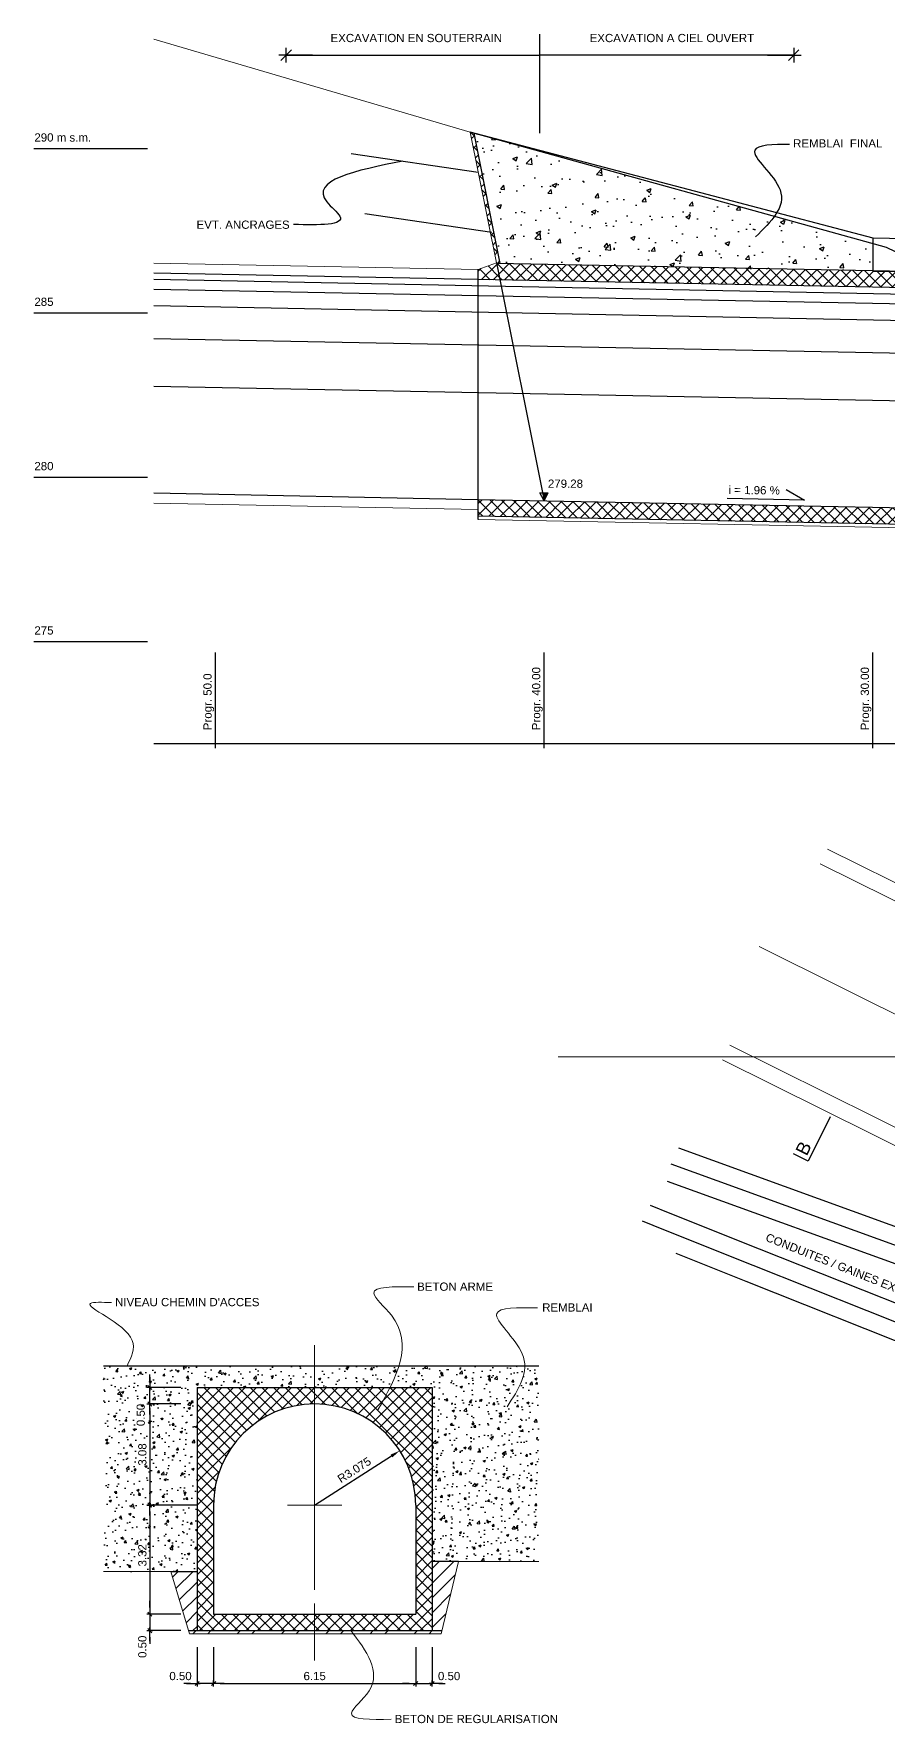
# Model space of a CAD drawing. Extents: x -367 to 63045, y 275 to 109039.
# Drawn here: x -145.7 to -119.8, y 444.6 to 496.1 of the extents above; entities that cross this region are included whole.
import ezdxf
from ezdxf.enums import TextEntityAlignment as Align

# ---------------------------------------------------------------- set-up
doc = ezdxf.new("R2010")
doc.units = 0
doc.header["$LTSCALE"] = 25.401856
doc.header["$MEASUREMENT"] = 0
for name, pattern in [('ACAD_ISO04W100', [30, 24, -3, 0, -3]), ('NASCOSTA', [9.525, 6.35, -3.175]), ('TRATTEGGIATA', [19.05, 12.7, -6.35]), ('TRATTEGGIATA2', [0.375, 0.25, -0.125]), ('TRATTOPUNTO', [25.4, 12.7, -6.35, 0, -6.35]), ('TRATTOPUNTO2', [12.7, 6.35, -3.175, 0, -3.175])]:
    doc.linetypes.add(name, pattern=pattern)
for name, color, linetype in [('Conduite 1000', 170, 'Continuous'), ('curve livello 5 m', 7, 'Continuous'), ('DIME', 6, 'Continuous'), ('LIN010CO', 2, 'Continuous'), ('LIN010TR', 2, 'NASCOSTA'), ('LIN018CO', 6, 'Continuous'), ('LIN018TR', 6, 'NASCOSTA'), ('LIN025CO', 7, 'Continuous'), ('LIN025TR', 7, 'NASCOSTA'), ('LIN035CO', 1, 'Continuous'), ('LIN050CO', 3, 'Continuous'), ('LIN050TR', 3, 'NASCOSTA'), ('LIN07CO', 4, 'Continuous'), ('TEXT035', 1, 'Continuous'), ('TEXT050', 3, 'Continuous')]:
    doc.layers.add(name, color=color, linetype=linetype)
doc.styles.add('ARIAL', font='arial.ttf')
doc.styles.add('ROMANS', font='romans.shx')
doc.linetypes.add('ROCK', pattern='A,0.25,-0.18,["<",Standard,S=0.18,R=90,X=0,Y=-0.09],0,["-",Standard,S=0.18,R=45,X=-0.111213,Y=-0.238491],0.25', length=0.68)
doc.dimstyles.new('BO1', dxfattribs={"dimtxt": 0.25, "dimasz": 0.2, "dimexe": 0, "dimexo": 0.5, "dimgap": 0.1, "dimtad": 1, "dimzin": 0, "dimdsep": 46, "dimtxsty": 'ROMANS', "dimblk1": 'LINE', "dimblk2": 'LINE', "dimsah": 1, "dimcen": 2.5, "dimclrd": 256, "dimclre": 256, "dimclrt": 1, "dimadec": 0, "dimazin": 0, "dimtfac": 1, "dimtmove": 2, "dimatfit": 3, "dimldrblk": 'LINE', "dimfxl": 1, "dimtvp": 1, "dimtolj": 1, "dimtzin": 0, "dimarcsym": 0})
pattern_1 = [(45, (-210.99172, -133.72883), (-0.1767767, 0.1767767), []), (135, (-210.99172, -133.72883), (-0.1767767, -0.1767767), [])]
pattern_2 = [(45, (-236.86557, 382.4653), (-0.2245064, 0.2245064), [])]
pattern_3 = [(50, (-210.9917, -133.7288), (0.7172602, -0.06275213), [0.075, -0.825]), (355, (-210.9917, -133.7288), (-0.1387513, 0.7521921), [0.06, -0.66]), (100.4514, (-210.93195, -133.73406), (0.5785094, 0.68943954), [0.0637402, -0.7011421]), (46.1842, (-210.9917, -133.5288), (1.067241, -0.165519), [0.1125, -1.2375]), (96.6356, (-210.9028, -133.5426), (0.9346627, 0.9741179), [0.0956103, -1.051713]), (351.1842, (-210.9917, -133.5288), (0.934662, 0.9741186), [0.09, -0.99]), (21, (-210.8917, -133.5788), (0.59690705, -0.4026189), [0.075, -0.825]), (326, (-210.8917, -133.5788), (0.2433153, 0.72515), [0.06, -0.66]), (71.4514, (-210.842, -133.6124), (0.8402226, 0.3225305), [0.0637402, -0.7011421]), (37.5, (-210.99172, -133.72883), (0.01215986, 0.33289385), [0, -0.652, 0, -0.67, 0, -0.6625]), (7.5, (-210.99172, -133.72883), (0.26306954, 0.39441171), [0, -0.382, 0, -0.637, 0, -0.2525]), (327.5, (-211.21472, -133.72883), (0.53382244, -0.02255487), [0, -0.25, 0, -0.78, 0, -1.035]), (317.5, (-211.31472, -133.72883), (0.58318617, 0.100105), [0, -0.325, 0, -0.518, 0, -0.735])]

# ---------------------------------------------------------------- blocks, each defined once
blk = doc.blocks.new('LIVELLI1')
at = {"layer": 'LIN018CO'}
blk.add_solid([(0, 0.25), (0, 0), (0.125, 0.25)], dxfattribs=at)
at = {"layer": 'LIN035CO'}
for p, q in [((-0.125, 0.25), (0.125, 0.25)), ((0, 0), (-0.125, 0.25)), ((0, 0), (0, 0.25)), ((0, 0), (0.125, 0.25))]:
    blk.add_line(p, q, dxfattribs=at)
at = {"layer": 'TEXT035', "style": 'ARIAL'}
blk.add_attdef('VALORE', text='', height=0.25, dxfattribs=at).set_placement((0, 0.395), align=Align.CENTER)
blk = doc.blocks.new('SEZ6')
at = {"layer": 'LIN07CO'}
for p, q in [((-1.5, 0), (-1.5, 0.5)), ((0, 0), (-1.5, 0))]:
    blk.add_line(p, q, dxfattribs=at)
at = {"layer": 'TEXT050', "style": 'ARIAL'}
blk.add_attdef('NOME_SEZIONE', text='', height=0.4, dxfattribs=at).set_placement((-1.217, 0.304), align=Align.MIDDLE)
blk = doc.blocks.new('LINE')
for p, q in [((-1.6, 0), (0.45, 0)), ((0, 0.45), (0, -0.45))]:
    blk.add_line(p, q)
at = {"color": 3}
blk.add_line((-0.32, -0.32), (0.32, 0.32), dxfattribs=at)
blk = doc.blocks.new('*D26')
at = {"layer": 'Defpoints', "color": 0, "transparency": 16777216}
for p in [(-123.658, 468.279), (-129.775, 464.918), (-93.351, 464.918), (-106.297, 461.542), (-95.025, 454.021)]:
    blk.add_point(p, dxfattribs=at)
at = {"layer": 'DIME', "lineweight": -2, "transparency": 16777216}
blk.add_arc((-116.908, 464.918), 11.135, 334.5584, 358.9709, dxfattribs=at)
at = {"layer": 'DIME', "lineweight": -2, "transparency": 16777216, "xscale": 0.2, "yscale": 0.2, "zscale": 0.2}
for p, rotation in [((-105.773, 464.918), 89.48542607154283), ((-106.94, 459.954), 244.0438118746438)]:
    blk.add_blockref('LINE', p, dxfattribs=dict(at, rotation=rotation))
at = {"layer": 'DIME', "color": 1, "transparency": 16777216, "insert": (-106.29, 462.42), "char_height": 0.25, "attachment_point": 5, "rotation": 76.7646, "style": 'ARIAL'}
blk.add_mtext('\\A1;26°', dxfattribs=at)
blk = doc.blocks.new('*D30')
at = {"layer": 'Defpoints', "color": 0, "transparency": 16777216}
for p in [(-140.257, 447.463), (-134.107, 447.463), (-134.107, 445.851)]:
    blk.add_point(p, dxfattribs=at)
at = {"layer": 'DIME', "lineweight": -2, "transparency": 16777216}
for p, q in [((-140.257, 446.963), (-140.257, 445.851)), ((-134.107, 446.963), (-134.107, 445.851)), ((-140.057, 445.851), (-134.307, 445.851))]:
    blk.add_line(p, q, dxfattribs=at)
at = {"layer": 'DIME', "lineweight": -2, "transparency": 16777216, "xscale": 0.2, "yscale": 0.2, "zscale": 0.2, "rotation": 180}
blk.add_blockref('LINE', (-140.257, 445.851), dxfattribs=at)
at = {"layer": 'DIME', "lineweight": -2, "transparency": 16777216, "xscale": 0.2, "yscale": 0.2, "zscale": 0.2}
blk.add_blockref('LINE', (-134.107, 445.851), dxfattribs=at)
at = {"layer": 'DIME', "color": 1, "transparency": 16777216, "insert": (-137.182, 446.078), "char_height": 0.25, "attachment_point": 5, "style": 'ARIAL'}
blk.add_mtext('\\A1;6.15', dxfattribs=at)
blk = doc.blocks.new('*D31')
at = {"layer": 'Defpoints', "color": 0, "transparency": 16777216}
for p in [(-140.257, 451.283), (-142.195, 447.963), (-140.757, 447.963)]:
    blk.add_point(p, dxfattribs=at)
at = {"layer": 'DIME', "lineweight": -2, "transparency": 16777216}
for p, q in [((-140.757, 451.283), (-142.195, 451.283)), ((-142.195, 451.083), (-142.195, 448.163)), ((-141.257, 447.963), (-142.195, 447.963))]:
    blk.add_line(p, q, dxfattribs=at)
at = {"layer": 'DIME', "lineweight": -2, "transparency": 16777216, "xscale": 0.2, "yscale": 0.2, "zscale": 0.2}
for p, rotation in [((-142.195, 451.283), 90), ((-142.195, 447.963), 270)]:
    blk.add_blockref('LINE', p, dxfattribs=dict(at, rotation=rotation))
at = {"layer": 'DIME', "color": 1, "transparency": 16777216, "insert": (-142.423, 449.753), "char_height": 0.25, "attachment_point": 5, "rotation": 90, "style": 'ARIAL'}
blk.add_mtext('\\A1;3.32', dxfattribs=at)
blk = doc.blocks.new('*D32')
at = {"layer": 'Defpoints', "color": 0, "transparency": 16777216}
for p in [(-140.757, 447.463), (-140.257, 447.463), (-140.757, 445.851)]:
    blk.add_point(p, dxfattribs=at)
at = {"layer": 'DIME', "lineweight": -2, "transparency": 16777216}
for p, q in [((-140.757, 446.963), (-140.757, 445.851)), ((-140.257, 446.963), (-140.257, 445.851)), ((-140.957, 445.851), (-141.157, 445.851)), ((-140.257, 445.851), (-140.757, 445.851)), ((-140.057, 445.851), (-139.857, 445.851))]:
    blk.add_line(p, q, dxfattribs=at)
at = {"layer": 'DIME', "lineweight": -2, "transparency": 16777216, "xscale": 0.2, "yscale": 0.2, "zscale": 0.2}
blk.add_blockref('LINE', (-140.757, 445.851), dxfattribs=at)
at = {"layer": 'DIME', "lineweight": -2, "transparency": 16777216, "xscale": 0.2, "yscale": 0.2, "zscale": 0.2, "rotation": 180}
blk.add_blockref('LINE', (-140.257, 445.851), dxfattribs=at)
at = {"layer": 'DIME', "color": 1, "transparency": 16777216, "insert": (-141.263, 446.078), "char_height": 0.25, "attachment_point": 5, "style": 'ARIAL'}
blk.add_mtext('\\A1;0.50', dxfattribs=at)
blk = doc.blocks.new('*D33')
at = {"layer": 'Defpoints', "color": 0, "transparency": 16777216}
for p in [(-140.757, 447.963), (-142.195, 447.463), (-140.757, 447.463)]:
    blk.add_point(p, dxfattribs=at)
at = {"layer": 'DIME', "lineweight": -2, "transparency": 16777216}
for p, q in [((-142.195, 448.163), (-142.195, 448.363)), ((-141.257, 447.963), (-142.195, 447.963)), ((-142.195, 447.963), (-142.195, 447.463)), ((-141.257, 447.463), (-142.195, 447.463)), ((-142.195, 447.263), (-142.195, 447.063))]:
    blk.add_line(p, q, dxfattribs=at)
at = {"layer": 'DIME', "lineweight": -2, "transparency": 16777216, "xscale": 0.2, "yscale": 0.2, "zscale": 0.2}
for p, rotation in [((-142.195, 447.963), 270), ((-142.195, 447.463), 90)]:
    blk.add_blockref('LINE', p, dxfattribs=dict(at, rotation=rotation))
at = {"layer": 'DIME', "color": 1, "transparency": 16777216, "insert": (-142.423, 446.97), "char_height": 0.25, "attachment_point": 5, "rotation": 90, "style": 'ARIAL'}
blk.add_mtext('\\A1;0.50', dxfattribs=at)
blk = doc.blocks.new('*D34')
at = {"layer": 'Defpoints', "color": 0, "transparency": 16777216}
for p in [(-140.757, 454.358), (-142.195, 451.283), (-140.757, 451.283)]:
    blk.add_point(p, dxfattribs=at)
at = {"layer": 'DIME', "lineweight": -2, "transparency": 16777216}
for p, q in [((-141.257, 454.358), (-142.195, 454.358)), ((-142.195, 454.158), (-142.195, 451.483)), ((-141.257, 451.283), (-142.195, 451.283))]:
    blk.add_line(p, q, dxfattribs=at)
at = {"layer": 'DIME', "lineweight": -2, "transparency": 16777216, "xscale": 0.2, "yscale": 0.2, "zscale": 0.2}
for p, rotation in [((-142.195, 454.358), 90), ((-142.195, 451.283), 270)]:
    blk.add_blockref('LINE', p, dxfattribs=dict(at, rotation=rotation))
at = {"layer": 'DIME', "color": 1, "transparency": 16777216, "insert": (-142.423, 452.821), "char_height": 0.25, "attachment_point": 5, "rotation": 90, "style": 'ARIAL'}
blk.add_mtext('\\A1;3.08', dxfattribs=at)
blk = doc.blocks.new('*D35')
at = {"layer": 'Defpoints', "color": 0, "transparency": 16777216}
for p in [(-134.107, 447.463), (-133.607, 447.463), (-133.607, 445.851)]:
    blk.add_point(p, dxfattribs=at)
at = {"layer": 'DIME', "lineweight": -2, "transparency": 16777216}
for p, q in [((-134.107, 446.963), (-134.107, 445.851)), ((-133.607, 446.963), (-133.607, 445.851)), ((-134.307, 445.851), (-134.507, 445.851)), ((-134.107, 445.851), (-133.607, 445.851)), ((-133.407, 445.851), (-133.207, 445.851))]:
    blk.add_line(p, q, dxfattribs=at)
at = {"layer": 'DIME', "lineweight": -2, "transparency": 16777216, "xscale": 0.2, "yscale": 0.2, "zscale": 0.2}
blk.add_blockref('LINE', (-134.107, 445.851), dxfattribs=at)
at = {"layer": 'DIME', "lineweight": -2, "transparency": 16777216, "xscale": 0.2, "yscale": 0.2, "zscale": 0.2, "rotation": 180}
blk.add_blockref('LINE', (-133.607, 445.851), dxfattribs=at)
at = {"layer": 'DIME', "color": 1, "transparency": 16777216, "insert": (-133.09, 446.078), "char_height": 0.25, "attachment_point": 5, "style": 'ARIAL'}
blk.add_mtext('\\A1;0.50', dxfattribs=at)
blk = doc.blocks.new('*D42')
at = {"layer": 'Defpoints', "color": 0, "transparency": 16777216}
for p in [(-134.59, 452.938), (-137.182, 451.283)]:
    blk.add_point(p, dxfattribs=at)
at = {"layer": 'DIME', "lineweight": -2, "transparency": 16777216}
blk.add_line((-137.182, 451.283), (-134.843, 452.776), dxfattribs=at)
at = {"layer": 'DIME', "transparency": 16777216}
blk.add_solid([(-134.87, 452.818), (-134.816, 452.734), (-134.59, 452.938)], dxfattribs=at)
at = {"layer": 'DIME', "color": 1, "transparency": 16777216, "insert": (-135.976, 452.349), "char_height": 0.25, "attachment_point": 5, "rotation": 32.5501, "style": 'ARIAL'}
blk.add_mtext('\\A1;R3.075', dxfattribs=at)
blk = doc.blocks.new('*D43')
at = {"layer": 'Defpoints', "color": 0, "transparency": 16777216}
for p in [(-142.195, 454.858), (-140.757, 454.858), (-140.757, 454.358)]:
    blk.add_point(p, dxfattribs=at)
at = {"layer": 'DIME', "lineweight": -2, "transparency": 16777216}
for p, q in [((-142.195, 455.058), (-142.195, 455.258)), ((-141.257, 454.858), (-142.195, 454.858)), ((-142.195, 454.358), (-142.195, 454.858)), ((-141.257, 454.358), (-142.195, 454.358)), ((-142.195, 454.158), (-142.195, 453.958))]:
    blk.add_line(p, q, dxfattribs=at)
at = {"layer": 'DIME', "lineweight": -2, "transparency": 16777216, "xscale": 0.2, "yscale": 0.2, "zscale": 0.2}
for p, rotation in [((-142.195, 454.858), 270), ((-142.195, 454.358), 90)]:
    blk.add_blockref('LINE', p, dxfattribs=dict(at, rotation=rotation))
at = {"layer": 'DIME', "color": 1, "transparency": 16777216, "insert": (-142.472, 454.024), "char_height": 0.25, "attachment_point": 5, "rotation": 90, "style": 'ARIAL'}
blk.add_mtext('\\A1;0.50', dxfattribs=at)

msp = doc.modelspace()

# ---------------------------------------------------------------- hatches: boundary and pattern name
at = {"layer": 'LIN010CO'}
h = msp.add_hatch(dxfattribs=at)
h.set_pattern_fill('ANSI37', color=256, scale=2, style=0)
h.set_pattern_definition(pattern_1)
h.paths.add_polyline_path([(-132.33877, 493.02957), (-132.44674, 493.05947), (-131.65104, 489.081), (-131.64774, 489.06451), (-131.54536, 489.06248)])
at = {"layer": 'LIN010CO', "ltscale": 0.2}
h = msp.add_hatch(dxfattribs=at)
h.set_pattern_fill('AR-CONC', color=256, scale=0.2, style=0)
h.set_pattern_definition([(50, (-210.9917, -133.7288), (1.4345204, -0.1255043), [0.15, -1.65]), (355, (-210.9917, -133.7288), (-0.2775027, 1.5043843), [0.12, -1.32]), (100.4514, (-210.8722, -133.7393), (1.1570188, 1.378879), [0.1274804, -1.4022842]), (46.1842, (-210.9917, -133.3288), (2.134482, -0.331038), [0.225, -2.475]), (96.6356, (-210.8139, -133.3564), (1.8693254, 1.948236), [0.1912206, -2.103426]), (351.1842, (-210.9917, -133.3288), (1.869324, 1.948237), [0.18, -1.98]), (21, (-210.7917, -133.4288), (1.193814, -0.8052378), [0.15, -1.65]), (326, (-210.7917, -133.4288), (0.4866307, 1.4503), [0.12, -1.32]), (71.4514, (-210.6922, -133.4959), (1.6804453, 0.645061), [0.1274804, -1.4022842]), (37.5, (-210.9917, -133.72883), (0.0243197, 0.6657877), [0, -1.304, 0, -1.34, 0, -1.325]), (7.5, (-210.9917, -133.7288), (0.5261391, 0.7888234), [0, -0.764, 0, -1.274, 0, -0.505]), (327.5, (-211.4377, -133.7288), (1.06764487, -0.04510974), [0, -0.5, 0, -1.56, 0, -2.07]), (317.5, (-211.6377, -133.7288), (1.1663723, 0.20021), [0, -0.65, 0, -1.036, 0, -1.47])])
h.paths.add_polyline_path([(-132.33908, 493.03112), (-120.18985, 489.66458), (-120.18985, 488.83109), (-131.54536, 489.06248)])
at = {"layer": 'LIN010CO', "linetype": 'Continuous', "lineweight": 0}
h = msp.add_hatch(dxfattribs=at)
h.set_pattern_fill('ANSI37', color=256, scale=2, style=0)
h.set_pattern_definition(pattern_1)
h.paths.add_polyline_path([(-132.2018, 488.87533), (-132.2018, 488.57527), (-131.54733, 488.56245), (-131.65104, 489.081)])
h.paths.add_polyline_path([(-131.64774, 489.06451), (-131.54733, 488.56245), (-130.3268, 488.53852), (-130.3268, 489.03825)])
h.paths.add_polyline_path([(-130.3268, 489.03825), (-130.3268, 488.53852), (-117.19504, 488.28114), (-118.24709, 488.79807), (-119.90794, 488.83109), (-120.18985, 488.83109), (-120.18985, 488.8367)])
h.paths.add_polyline_path([(-117.19504, 488.28114), (-110.2018, 488.14407), (-110.2018, 488.44413), (-110.2018, 488.63811), (-118.24709, 488.79807)])
h = msp.add_hatch(dxfattribs=at)
h.set_pattern_fill('ANSI37', color=256, scale=2, style=0)
h.set_pattern_definition(pattern_1)
h.paths.add_polyline_path([(-130.2018, 481.83479), (-132.2018, 481.87399), (-132.2018, 481.37389), (-130.2018, 481.33469)])
h.paths.add_polyline_path([(-120.2018, 481.63879), (-130.2018, 481.83479), (-130.2018, 481.33469), (-120.2018, 481.13869)])
h.paths.add_polyline_path([(-110.2018, 481.44279), (-120.2018, 481.63879), (-120.2018, 481.13869), (-110.2018, 480.94269), (-110.2018, 481.14273)])
at = {"layer": 'LIN010CO'}
h = msp.add_hatch(dxfattribs=at)
h.set_pattern_fill('AR-CONC', color=256, scale=0.1, style=0)
h.set_pattern_definition(pattern_3)
edge = h.paths.add_edge_path()
edge.add_spline(control_points=[(-134.88957, 454.8582), (-134.77918, 455.07958), (-134.68336, 455.29993), (-134.61645, 455.5182)], knot_values=[3.67207131, 3.67207131, 3.67207131, 3.67207131, 4.32570657, 4.32570657, 4.32570657, 4.32570657], degree=3, periodic=0)
edge.add_line((-134.61645, 455.5182), (-137.18221, 455.5182))
edge.add_line((-137.18221, 455.5182), (-137.18221, 454.8582))
edge.add_line((-137.18221, 454.8582), (-134.88957, 454.8582))
h.paths.add_polyline_path([(-137.18221, 455.5182), (-143.60418, 455.5182), (-143.60418, 449.2632), (-141.55721, 449.2632), (-140.75721, 449.2632), (-140.75721, 454.8582), (-137.18221, 454.8582)])
h.paths.add_polyline_path([(-142.61278, 449.36734), (-142.61278, 450.139), (-142.23232, 450.139), (-142.23232, 449.36734)], flags=24)
h.paths.add_polyline_path([(-142.61278, 452.43334), (-142.61278, 453.20806), (-142.23232, 453.20806), (-142.23232, 452.43334)], flags=24)
h.paths.add_polyline_path([(-142.66261, 453.63695), (-142.66261, 454.41048), (-142.28232, 454.41048), (-142.28232, 453.63695)], flags=24)
h.paths.add_polyline_path([(-143.42214, 451.02325), (-143.42214, 451.79815), (-143.04185, 451.79815), (-143.04185, 451.02325)], flags=24)
h = msp.add_hatch(dxfattribs=at)
h.set_pattern_fill('AR-CONC', color=256, scale=0.1, style=0)
h.set_pattern_definition(pattern_3)
edge = h.paths.add_edge_path()
edge.add_line((-130.35726, 455.5182), (-134.61645, 455.5182))
edge.add_spline(control_points=[(-134.61645, 455.5182), (-134.68336, 455.29993), (-134.77918, 455.07958), (-134.88957, 454.8582)], knot_values=[3.67207131, 3.67207131, 3.67207131, 3.67207131, 4.32570657, 4.32570657, 4.32570657, 4.32570657], degree=3, periodic=0)
edge.add_line((-134.88957, 454.8582), (-133.60721, 454.8582))
edge.add_line((-133.60721, 454.8582), (-133.60721, 449.5632))
edge.add_line((-133.60721, 449.5632), (-132.80721, 449.5632))
edge.add_line((-132.80721, 449.5632), (-130.35726, 449.5632))
edge.add_line((-130.35726, 449.5632), (-130.35726, 455.5182))
h = msp.add_hatch(dxfattribs=at)
h.set_pattern_fill('ANSI37', color=256, scale=2, style=0)
h.set_pattern_definition(pattern_1)
h.paths.add_polyline_path([(-133.60721, 454.8582), (-137.18221, 454.8582), (-137.18221, 454.3582, -0.41421356), (-134.10721, 451.2832), (-134.10721, 447.9632), (-137.18221, 447.9632), (-137.18221, 447.4632), (-133.60721, 447.4632), (-133.60721, 449.5632)])
h.paths.add_polyline_path([(-137.18221, 454.3582), (-137.18221, 454.8582), (-140.75721, 454.8582), (-140.75721, 449.2632), (-140.75721, 447.4632), (-137.18221, 447.4632), (-137.18221, 447.9632), (-140.25721, 447.9632), (-140.25721, 451.2832, -0.41421356)])
at = {"layer": 'LIN010CO', "linetype": 'Continuous', "lineweight": 0}
h = msp.add_hatch(dxfattribs=at)
h.set_pattern_fill('ANSI31', color=256, scale=0.1, style=0)
h.set_pattern_definition(pattern_2)
h.paths.add_polyline_path([(-132.80721, 449.5632), (-133.60721, 449.5632), (-133.60721, 447.4632), (-133.31319, 447.4632)])
h = msp.add_hatch(dxfattribs=at)
h.set_pattern_fill('ANSI31', color=256, scale=0.1, style=0)
h.set_pattern_definition(pattern_2)
h.paths.add_polyline_path([(-140.75721, 449.2632), (-141.55721, 449.2632), (-141.02383, 447.4632), (-140.75721, 447.4632)])
at = {"layer": 'LIN010CO'}
h = msp.add_hatch(dxfattribs=at)
h.set_pattern_fill('ANSI32', color=256, scale=0.1, style=0)
h.set_pattern_definition([(45, (-244.8473, 382.4653), (-0.673519, 0.673519), []), (45, (-244.3983, 382.4653), (-0.673519, 0.673519), [])])
edge = h.paths.add_edge_path()
edge.add_line((-133.31319, 447.4632), (-136.07729, 447.4632))
edge.add_spline(control_points=[(-136.07729, 447.4632), (-136.05234, 447.42986), (-136.02739, 447.39653), (-136.00257, 447.3632)], knot_values=[9.7534894, 9.7534894, 9.7534894, 9.7534894, 10.01000307, 10.01000307, 10.01000307, 10.01000307], degree=3, periodic=0)
edge.add_line((-136.00257, 447.3632), (-133.33728, 447.3632))
edge.add_line((-133.33728, 447.3632), (-133.31319, 447.4632))
edge = h.paths.add_edge_path()
edge.add_spline(control_points=[(-136.00257, 447.3632), (-136.02739, 447.39653), (-136.05234, 447.42986), (-136.07729, 447.4632)], knot_values=[9.7534894, 9.7534894, 9.7534894, 9.7534894, 10.01000307, 10.01000307, 10.01000307, 10.01000307], degree=3, periodic=0)
edge.add_line((-136.07729, 447.4632), (-137.18221, 447.4632))
edge.add_line((-137.18221, 447.4632), (-137.18221, 447.3632))
edge.add_line((-137.18221, 447.3632), (-136.00257, 447.3632))
h.paths.add_polyline_path([(-137.18221, 447.4632), (-141.02383, 447.4632), (-140.9942, 447.3632), (-137.18221, 447.3632)])

# ---------------------------------------------------------------- linework, layer by layer
for p, q in [((-115.70863, 487.55079), (-119.77901, 489.55079)), ((-143.60418, 455.5182), (-130.35726, 455.5182))]:
    msp.add_line(p, q)
at = {"layer": 'Conduite 1000', "linetype": 'TRATTEGGIATA2', "ltscale": 1.5, "flags": 128}
for points, elevation in [([(-126.10691, 462.14724), (-106.75037, 455.13083), (-104.35823, 454.59578), (-103.16852, 454.56995), (-89.65142, 454.52993)], 279.04002), ([(-89.63882, 453.45989), (-103.18171, 453.49998), (-104.48789, 453.52834), (-107.05069, 454.10157), (-126.58698, 461.18313)], 279.04002), ([(-126.97266, 460.40859), (-126.36996, 460.16664), (-123.65361, 459.0762), (-107.15996, 452.51455), (-104.46073, 451.81743), (-103.60424, 451.83117), (-89.62054, 451.90701)], 277.83343), ([(-89.60794, 450.83707), (-103.59276, 450.76122), (-104.58823, 450.74525), (-107.49282, 451.49541), (-124.05069, 458.0826), (-126.76858, 459.17366), (-127.45115, 459.44767)], 277.83343)]:
    msp.add_lwpolyline(points, dxfattribs=dict(at, elevation=elevation))
at = {"layer": 'Conduite 1000', "linetype": 'TRATTOPUNTO2', "ltscale": 0.1, "flags": 128}
for points, elevation in [([(-126.34695, 461.66519), (-106.90053, 454.6162), (-104.42306, 454.06206), (-103.17512, 454.03496), (-89.64512, 453.99491)], 279.04002), ([(-127.21191, 459.92813), (-126.56927, 459.67015), (-123.85215, 458.5794), (-107.32639, 452.00498), (-104.52448, 451.28134), (-103.5985, 451.29619), (-89.61424, 451.37204)], 277.83343)]:
    msp.add_lwpolyline(points, dxfattribs=dict(at, elevation=elevation))
at = {"layer": 'curve livello 5 m', "color": 6}
for p, q in [((-91.0318, 487.5683), (-142.07595, 488.56877)), ((-91.0318, 487.26825), (-142.07595, 488.26871)), ((-91.0318, 486.76815), (-142.07595, 487.76862)), ((-91.0318, 485.76796), (-142.07595, 486.76842)), ((-91.0318, 484.31768), (-142.07595, 485.31815))]:
    msp.add_line(p, q, dxfattribs=at)
at = {"layer": 'LIN010CO'}
for p, q in [((-142.27118, 492.55079), (-145.72716, 492.55079)), ((-132.2018, 481.27387), (-132.2018, 488.87533)), ((-142.27118, 487.55079), (-145.72716, 487.55079)), ((-142.27118, 482.55079), (-145.72716, 482.55079)), ((-142.27118, 477.55079), (-145.72716, 477.55079)), ((-140.2018, 474.31761), (-140.2018, 477.21988)), ((-130.2018, 474.31761), (-130.2018, 477.21988)), ((-120.2018, 474.31761), (-120.2018, 477.21988))]:
    msp.add_line(p, q, dxfattribs=at)
at = {"layer": 'LIN010CO', "linetype": 'TRATTOPUNTO2', "lineweight": 0, "ltscale": 0.1, "flags": 128}
msp.add_lwpolyline([(-123.65763, 468.27863), (-95.02481, 454.02107)], dxfattribs=at)
at = {"layer": 'LIN010TR', "ltscale": 0.2}
for p, q in [((-133.60721, 449.5632), (-133.60721, 447.4632)), ((-140.75721, 449.2632), (-140.75721, 447.4632))]:
    msp.add_line(p, q, dxfattribs=at)
at = {"layer": 'LIN018CO'}
for p, q in [((-130.3268, 493.02448), (-130.3268, 496.04211)), ((-120.18985, 489.83128), (-132.44674, 493.05947)), ((-122.2744, 481.86204), (-124.62877, 481.90819)), ((-122.83118, 482.18182), (-122.2744, 481.86204)), ((-142.07595, 474.45504), (-90.06437, 474.45504))]:
    msp.add_line(p, q, dxfattribs=at)
for points in [[(-122.73593, 492.68559), (-123.79365, 492.50581), (-123.02152, 491.30028), (-123.76926, 489.8714)], [(-134.50134, 492.17947), (-136.81269, 490.93446), (-136.41256, 490.49804), (-137.82273, 490.2473)]]:
    msp.add_spline(points, degree=3, dxfattribs=at)
at = {"layer": 'LIN018CO', "linetype": 'Continuous', "lineweight": 0}
for points in [[(-134.16902, 457.91819), (-135.38066, 457.7283), (-134.84537, 457.05622), (-135.25617, 454.1812)], [(-143.36381, 457.44366), (-144.00358, 457.41937), (-142.73213, 456.29395), (-142.89044, 455.5182)], [(-130.40376, 457.28357), (-131.63875, 457.10602), (-130.86612, 455.88604), (-131.32826, 454.27514)], [(-134.85103, 444.76337), (-136.06268, 444.95326), (-135.52738, 445.62534), (-136.07729, 447.4632)]]:
    msp.add_spline(points, degree=3, dxfattribs=at)
at = {"layer": 'LIN018TR', "linetype": 'ACAD_ISO04W100', "lineweight": 0, "ltscale": 0.1}
msp.add_line((-129.77516, 464.91751), (-93.35121, 464.91751), dxfattribs=at)
at = {"layer": 'LIN018TR', "linetype": 'TRATTOPUNTO', "lineweight": 0, "ltscale": 0.05}
for p, q in [((-137.18221, 456.14981), (-137.18221, 448.70315)), ((-138.00907, 451.2832), (-136.35535, 451.2832)), ((-137.18221, 448.28353), (-137.18221, 446.54922))]:
    msp.add_line(p, q, dxfattribs=at)
at = {"layer": 'LIN025CO'}
msp.add_line((-132.33908, 493.03112), (-131.54536, 489.06248), dxfattribs=at)
at = {"layer": 'LIN025CO', "lineweight": 0, "ltscale": 0.1}
for p, q in [((-121.57804, 471.24238), (-102.33205, 461.65895)), ((-124.76954, 464.83302), (-117.79271, 461.35895))]:
    msp.add_line(p, q, dxfattribs=at)
at = {"layer": 'LIN025TR', "ltscale": 0.1}
for p, q in [((-119.77901, 489.55079), (-132.44674, 493.05947)), ((-131.65104, 489.081), (-130.2018, 481.83479))]:
    msp.add_line(p, q, dxfattribs=at)
at = {"layer": 'LIN025TR', "linetype": 'TRATTEGGIATA', "lineweight": 0, "ltscale": 0.1}
for p, q in [((-121.80091, 470.7948), (-103.45378, 461.65895)), ((-124.54667, 465.2806), (-117.27346, 461.65895))]:
    msp.add_line(p, q, dxfattribs=at)
at = {"layer": 'LIN035CO'}
for p, q in [((-120.18985, 488.83109), (-120.18985, 489.83128)), ((-119.18985, 489.81168), (-120.18985, 489.83128)), ((-132.2018, 488.57527), (-142.07595, 488.76881)), ((-120.18985, 488.83109), (-119.18985, 488.83109)), ((-132.2018, 481.87399), (-142.07595, 482.06752))]:
    msp.add_line(p, q, dxfattribs=at)
at = {"layer": 'LIN050CO', "linetype": 'ROCK', "lineweight": 0}
for p, q in [((-142.07595, 495.88226), (-132.44674, 493.05947)), ((-132.44674, 493.05947), (-131.65104, 489.081)), ((-132.2018, 488.87533), (-142.07595, 489.06887)), ((-132.2018, 488.87533), (-131.65104, 489.081)), ((-142.07595, 481.76746), (-132.2018, 481.57393)), ((-132.2018, 481.27387), (-101.2018, 480.66627))]:
    msp.add_line(p, q, dxfattribs=at)
at = {"layer": 'LIN050CO'}
for p, q in [((-97.70199, 488.38957), (-131.64774, 489.06451)), ((-97.2218, 487.88967), (-132.2018, 488.57527)), ((-90.2018, 481.05079), (-132.2018, 481.87399)), ((-101.2018, 480.76629), (-132.2116, 481.37408)), ((-101.2018, 480.76629), (-132.2116, 481.37408)), ((-140.75721, 454.8582), (-133.60721, 454.8582)), ((-140.75721, 454.8582), (-140.75721, 449.2632)), ((-133.60721, 454.8582), (-133.60721, 449.5632)), ((-140.25721, 451.2832), (-140.25721, 447.9632)), ((-134.10721, 451.2832), (-134.10721, 447.9632)), ((-132.80721, 449.5632), (-133.60721, 449.5632)), ((-141.55721, 449.2632), (-140.75721, 449.2632)), ((-140.25721, 447.9632), (-134.10721, 447.9632)), ((-141.02383, 447.4632), (-133.31319, 447.4632))]:
    msp.add_line(p, q, dxfattribs=at)
at = {"layer": 'LIN050CO', "linetype": 'ROCK', "lineweight": 0, "ltscale": 2.5}
for p, q in [((-133.33728, 447.3632), (-132.80721, 449.5632)), ((-132.80721, 449.5632), (-130.35726, 449.5632)), ((-143.60418, 449.2632), (-141.55721, 449.2632)), ((-141.55721, 449.2632), (-140.9942, 447.3632)), ((-140.9942, 447.3632), (-133.33728, 447.3632))]:
    msp.add_line(p, q, dxfattribs=at)
at = {"layer": 'LIN050CO'}
msp.add_arc((-137.18221, 451.2832), 3.075, 0, 180, dxfattribs=at)
at = {"layer": 'LIN050TR', "ltscale": 0.2}
for p, q in [((-136.0668, 492.40847), (-132.20351, 491.84333)), ((-135.65584, 490.57854), (-131.79255, 490.0134))]:
    msp.add_line(p, q, dxfattribs=at)

# ---------------------------------------------------------------- block references
ref = msp.add_blockref('LIVELLI1', (-130.2018, 481.83479))
ref.add_attrib('VALORE', '279.28', dxfattribs={"layer": 'TEXT035', "height": 0.25, "style": 'ARIAL'}).set_placement((-129.55052, 482.23609), align=Align.CENTER)
at = {"layer": 'LIN025CO', "rotation": 63.52923794618714}
msp.add_blockref('SEZ6', (-121.49435, 463.09265), dxfattribs=at).add_auto_attribs({'NOME_SEZIONE': 'B'})

# ---------------------------------------------------------------- texts
at = {"layer": 'TEXT035', "style": 'ARIAL'}
for s, p in [('EXCAVATION EN SOUTERRAIN', (-136.69847, 495.79659)), ('EXCAVATION A CIEL OUVERT ', (-128.81549, 495.79659)), ('290 m s.m.', (-145.70938, 492.77057)), ('REMBLAI  FINAL', (-122.62409, 492.59078)), ('EVT. ANCRAGES', (-140.77482, 490.11657)), ('285', (-145.70938, 487.77057)), ('280', (-145.70938, 482.77057)), ('275', (-145.70938, 477.77057)), ('BETON ARME', (-134.06286, 457.80267)), ("NIVEAU CHEMIN D'ACCES", (-143.25425, 457.33302)), ('REMBLAI', (-130.25853, 457.16988)), ('BETON DE REGULARISATION', (-134.74488, 444.64785))]:
    msp.add_text(s, height=0.25, dxfattribs=at).set_placement(p)
for s, rotation, p in [('i = 1.96 %', 359.275059, (-124.59143, 482.04966)), ('Progr. 50.0', 90, (-140.31701, 474.85992)), ('Progr. 40.00', 90, (-130.31701, 474.85992)), ('Progr. 30.00', 90, (-120.31701, 474.85992)), ('CONDUITES / GAINES EXISTANTES SEBES', 338.329951, (-123.4856, 459.33078, 277.83343))]:
    msp.add_text(s, height=0.25, rotation=rotation, dxfattribs=at).set_placement(p)

# ---------------------------------------------------------------- dimensions: what is measured, and where the dimension line sits
at = {"layer": 'DIME'}
dim = msp.add_angular_dim_2l(base=(-106.29689, 461.54196), line1=((-123.65763, 468.27863), (-95.02481, 454.02107)), line2=((-129.77516, 464.91751), (-93.35121, 464.91751)), dimstyle='BO1', override={"dimdec": 4, "dimtxsty": 'ARIAL', "dimadec": 0}, dxfattribs=at)
dim.commit()
dim.dimension.update_dxf_attribs({"geometry": '*D26', "text_midpoint": (-106.29026, 462.42031)})
for base, p1, p2, picture, middle in [((-142.19482, 454.8582), (-140.75721, 454.3582), (-140.75721, 454.8582), '*D43', (-142.47247, 454.02371)), ((-142.19482, 447.9632), (-140.25721, 451.2832), (-140.75721, 447.9632), '*D31', (-142.42255, 449.75317)), ((-142.19482, 447.4632), (-140.75721, 447.9632), (-140.75721, 447.4632), '*D33', (-142.42255, 446.97026))]:
    dim = msp.add_linear_dim(base=base, p1=p1, p2=p2, angle=90, dimstyle='BO1', override={"dimtxsty": 'ARIAL'}, dxfattribs=at)
    dim.commit()
    dim.dimension.update_dxf_attribs({"geometry": picture, "text_midpoint": middle, "dimtype": 160})
dim = msp.add_linear_dim(base=(-142.194822235, 451.283198759), p1=(-140.7572129733, 454.358198759), p2=(-140.7572129733, 451.283198759), angle=90, dimstyle='BO1', override={"dimtxsty": 'ARIAL'}, dxfattribs=at)
dim.commit()
dim.dimension.update_dxf_attribs({"geometry": '*D34', "text_midpoint": (-142.422550748, 452.820698759)})
dim = msp.add_radius_dim(center=(-137.18221, 451.2832), mpoint=(-134.59023, 452.93766), dimstyle='BO1', override={"dimasz": 0.3, "dimdec": 3, "dimtxsty": 'ARIAL'}, dxfattribs=at)
dim.commit()
dim.dimension.update_dxf_attribs({"geometry": '*D42', "text_midpoint": (-135.97597, 452.34866), "dimtype": 164})
for base, p1, p2, picture, middle in [((-140.75721, 445.85081), (-140.25721, 447.4632), (-140.75721, 447.4632), '*D32', (-141.2629, 446.07846)), ((-133.60721, 445.85081), (-134.10721, 447.4632), (-133.60721, 447.4632), '*D35', (-133.09023, 446.07846))]:
    dim = msp.add_linear_dim(base=base, p1=p1, p2=p2, dimstyle='BO1', override={"dimtxsty": 'ARIAL'}, dxfattribs=at)
    dim.commit()
    dim.dimension.update_dxf_attribs({"geometry": picture, "text_midpoint": middle, "dimtype": 160})
dim = msp.add_linear_dim(base=(-134.10721, 445.85081), p1=(-140.25721, 447.4632), p2=(-134.10721, 447.4632), dimstyle='BO1', override={"dimtxsty": 'ARIAL'}, dxfattribs=at)
dim.commit()
dim.dimension.update_dxf_attribs({"geometry": '*D30', "text_midpoint": (-137.18221, 446.07846)})

# ---------------------------------------------------------------- leaders
at = {"layer": 'LIN018CO'}
for points, override in [([(-138.047, 495.40226), (-130.3268, 495.40226)], {"dimasz": 0.5, "dimtad": 0, "dimtxsty": 'ARIAL'}), ([(-122.6066, 495.40226), (-130.3268, 495.40226)], {"dimasz": 0.5, "dimgap": 0.1, "dimtad": 0, "dimtxsty": 'ARIAL'})]:
    msp.add_leader(points, dimstyle='BO1', override=override, dxfattribs=at)

doc.saveas('drawing.dxf')
